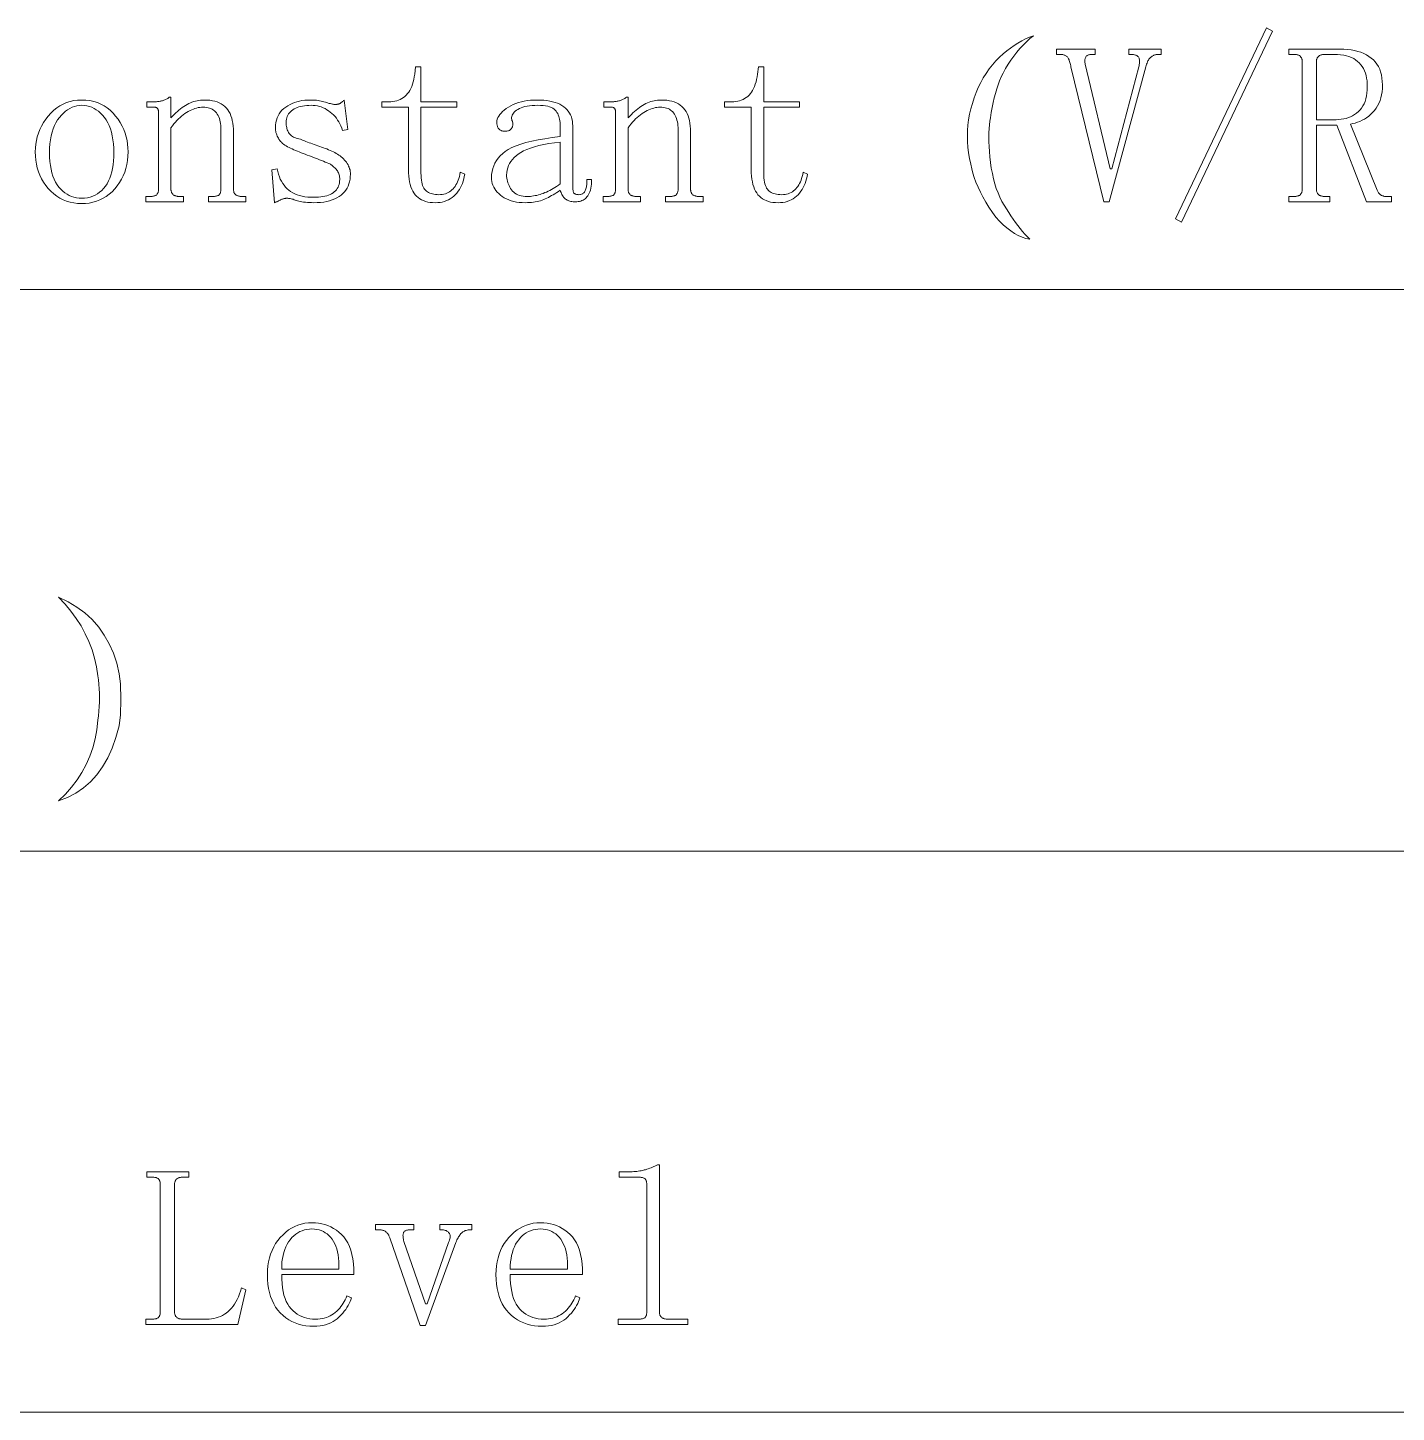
# Model space of a CAD drawing. Extents: x 1 to 297, y 1 to 210.
# Drawn here: x 144.14 to 157.28, y 29.56 to 42.86 of the extents above; entities that cross this region are included whole.
import ezdxf

# ---------------------------------------------------------------- set-up
doc = ezdxf.new("R2010")
doc.units = 0

msp = doc.modelspace()

# ---------------------------------------------------------------- linework, layer by layer
at = {"color": 7, "lineweight": 13}
for p, q in [((1.306, 40.342), (219.321, 40.342)), ((1.306, 34.953), (219.321, 34.953)), ((1.306, 29.565), (219.321, 29.565))]:
    msp.add_line(p, q, dxfattribs=at)
for points in [[(155.221, 40.988), (155.161, 41.022), (156.035, 42.856), (156.095, 42.822)], [(153.798, 42.779), (153.764, 42.751), (153.732, 42.721), (153.7, 42.689), (153.669, 42.656), (153.64, 42.621), (153.611, 42.584), (153.583, 42.545), (153.557, 42.505), (153.531, 42.463), (153.507, 42.419), (153.49, 42.384), (153.474, 42.347), (153.46, 42.309), (153.446, 42.268), (153.434, 42.226), (153.422, 42.183), (153.412, 42.137), (153.402, 42.09), (153.394, 42.041), (153.387, 41.991), (153.381, 41.959), (153.376, 41.924), (153.372, 41.887), (153.37, 41.848), (153.37, 41.806), (153.37, 41.762), (153.372, 41.716), (153.376, 41.667), (153.381, 41.616), (153.387, 41.562), (153.394, 41.508), (153.404, 41.456), (153.415, 41.407), (153.428, 41.359), (153.442, 41.313), (153.459, 41.27), (153.477, 41.228), (153.496, 41.189), (153.518, 41.152), (153.541, 41.116), (153.562, 41.083), (153.583, 41.05), (153.604, 41.018), (153.626, 40.987), (153.648, 40.958), (153.671, 40.929), (153.693, 40.901), (153.717, 40.875), (153.74, 40.849), (153.764, 40.825), (153.726, 40.834), (153.689, 40.846), (153.652, 40.862), (153.616, 40.882), (153.58, 40.906), (153.544, 40.934), (153.508, 40.965), (153.473, 41), (153.438, 41.039), (153.404, 41.082), (153.371, 41.133), (153.341, 41.183), (153.313, 41.232), (153.289, 41.279), (153.267, 41.326), (153.247, 41.372), (153.231, 41.417), (153.217, 41.461), (153.206, 41.503), (153.198, 41.545), (153.186, 41.6), (153.176, 41.654), (153.169, 41.708), (153.165, 41.762), (153.164, 41.815), (153.165, 41.868), (153.169, 41.92), (153.176, 41.973), (153.186, 42.025), (153.198, 42.076), (153.213, 42.13), (153.23, 42.183), (153.249, 42.233), (153.269, 42.282), (153.292, 42.329), (153.317, 42.375), (153.345, 42.418), (153.374, 42.46), (153.405, 42.501), (153.438, 42.539), (153.473, 42.572), (153.507, 42.604), (153.543, 42.633), (153.578, 42.66), (153.614, 42.685), (153.65, 42.708), (153.687, 42.729), (153.723, 42.748), (153.761, 42.764)], [(154.715, 42.599), (154.715, 42.651), (155.024, 42.651), (155.024, 42.599), (154.99, 42.599), (154.983, 42.599), (154.976, 42.598), (154.969, 42.597), (154.963, 42.595), (154.956, 42.593), (154.95, 42.59), (154.944, 42.587), (154.937, 42.583), (154.931, 42.578), (154.925, 42.573), (154.919, 42.568), (154.914, 42.561), (154.908, 42.554), (154.903, 42.546), (154.898, 42.537), (154.894, 42.527), (154.89, 42.516), (154.885, 42.505), (154.882, 42.492), (154.878, 42.479), (154.527, 41.185), (154.475, 41.185), (154.158, 42.479), (154.156, 42.491), (154.154, 42.502), (154.152, 42.512), (154.149, 42.522), (154.146, 42.532), (154.143, 42.54), (154.14, 42.548), (154.136, 42.556), (154.132, 42.563), (154.128, 42.569), (154.124, 42.575), (154.119, 42.58), (154.113, 42.584), (154.108, 42.588), (154.101, 42.592), (154.095, 42.594), (154.088, 42.596), (154.08, 42.598), (154.072, 42.599), (154.064, 42.599), (154.021, 42.599), (154.021, 42.651), (154.39, 42.651), (154.39, 42.599), (154.355, 42.599), (154.347, 42.599), (154.339, 42.598), (154.332, 42.597), (154.326, 42.595), (154.32, 42.593), (154.315, 42.59), (154.31, 42.587), (154.306, 42.583), (154.302, 42.578), (154.3, 42.573), (154.297, 42.568), (154.295, 42.562), (154.294, 42.556), (154.293, 42.55), (154.292, 42.543), (154.292, 42.536), (154.292, 42.529), (154.293, 42.521), (154.294, 42.513), (154.295, 42.505), (154.535, 41.502), (154.552, 41.502), (154.81, 42.479), (154.813, 42.491), (154.815, 42.502), (154.817, 42.512), (154.818, 42.522), (154.818, 42.532), (154.818, 42.54), (154.817, 42.548), (154.815, 42.556), (154.813, 42.563), (154.81, 42.569), (154.806, 42.575), (154.801, 42.58), (154.796, 42.584), (154.79, 42.588), (154.784, 42.592), (154.777, 42.594), (154.769, 42.596), (154.76, 42.598), (154.751, 42.599), (154.741, 42.599)], [(157.15, 42.308), (157.149, 42.274), (157.146, 42.242), (157.141, 42.212), (157.134, 42.183), (157.126, 42.156), (157.116, 42.13), (157.103, 42.106), (157.089, 42.083), (157.073, 42.062), (157.055, 42.042), (157.036, 42.024), (157.017, 42.007), (156.996, 41.992), (156.976, 41.979), (156.955, 41.967), (156.933, 41.957), (156.911, 41.948), (156.888, 41.941), (156.865, 41.935), (156.841, 41.931), (157.098, 41.296), (157.102, 41.29), (157.105, 41.283), (157.109, 41.278), (157.113, 41.272), (157.116, 41.267), (157.12, 41.263), (157.124, 41.259), (157.128, 41.255), (157.132, 41.252), (157.137, 41.249), (157.141, 41.247), (157.145, 41.245), (157.15, 41.243), (157.155, 41.241), (157.159, 41.24), (157.164, 41.238), (157.169, 41.237), (157.174, 41.237), (157.179, 41.236), (157.184, 41.236), (157.235, 41.236), (157.235, 41.185), (156.995, 41.185), (156.712, 41.922), (156.515, 41.922), (156.515, 41.305), (156.515, 41.298), (156.516, 41.292), (156.517, 41.286), (156.519, 41.28), (156.521, 41.275), (156.523, 41.27), (156.526, 41.265), (156.529, 41.261), (156.533, 41.257), (156.537, 41.253), (156.541, 41.25), (156.546, 41.247), (156.551, 41.245), (156.556, 41.242), (156.561, 41.241), (156.567, 41.239), (156.573, 41.238), (156.579, 41.237), (156.586, 41.236), (156.592, 41.236), (156.644, 41.236), (156.644, 41.185), (156.25, 41.185), (156.25, 41.236), (156.301, 41.236), (156.309, 41.236), (156.317, 41.237), (156.324, 41.238), (156.331, 41.239), (156.337, 41.241), (156.343, 41.242), (156.348, 41.245), (156.353, 41.247), (156.357, 41.25), (156.361, 41.253), (156.364, 41.257), (156.367, 41.261), (156.37, 41.265), (156.372, 41.27), (156.374, 41.275), (156.375, 41.28), (156.377, 41.286), (156.377, 41.292), (156.378, 41.298), (156.378, 41.305), (156.378, 42.531), (156.378, 42.537), (156.377, 42.544), (156.377, 42.55), (156.375, 42.555), (156.374, 42.561), (156.372, 42.566), (156.37, 42.57), (156.367, 42.574), (156.364, 42.578), (156.361, 42.582), (156.357, 42.585), (156.353, 42.588), (156.348, 42.591), (156.343, 42.593), (156.337, 42.595), (156.331, 42.596), (156.324, 42.598), (156.317, 42.598), (156.309, 42.599), (156.301, 42.599), (156.25, 42.599), (156.25, 42.651), (156.738, 42.651), (156.777, 42.65), (156.813, 42.647), (156.848, 42.643), (156.881, 42.637), (156.913, 42.629), (156.942, 42.62), (156.97, 42.609), (156.996, 42.596), (157.02, 42.581), (157.042, 42.565), (157.063, 42.547), (157.081, 42.527), (157.097, 42.506), (157.111, 42.483), (157.123, 42.458), (157.132, 42.431), (157.14, 42.403), (157.145, 42.373), (157.148, 42.341)], [(156.515, 41.973), (156.704, 41.973), (156.729, 41.974), (156.754, 41.977), (156.777, 41.98), (156.8, 41.986), (156.822, 41.993), (156.843, 42.001), (156.863, 42.011), (156.882, 42.023), (156.901, 42.036), (156.918, 42.051), (156.934, 42.067), (156.949, 42.085), (156.962, 42.105), (156.973, 42.126), (156.982, 42.149), (156.99, 42.174), (156.996, 42.201), (157, 42.229), (157.003, 42.259), (157.004, 42.291), (157.003, 42.319), (157.001, 42.346), (156.997, 42.372), (156.992, 42.397), (156.985, 42.42), (156.976, 42.442), (156.966, 42.463), (156.954, 42.483), (156.941, 42.501), (156.927, 42.518), (156.91, 42.533), (156.892, 42.547), (156.873, 42.559), (156.851, 42.57), (156.828, 42.579), (156.803, 42.586), (156.777, 42.592), (156.748, 42.596), (156.718, 42.598), (156.687, 42.599), (156.592, 42.599), (156.586, 42.599), (156.579, 42.598), (156.573, 42.598), (156.567, 42.596), (156.561, 42.595), (156.556, 42.593), (156.551, 42.591), (156.546, 42.588), (156.541, 42.585), (156.537, 42.582), (156.533, 42.578), (156.529, 42.574), (156.526, 42.57), (156.523, 42.566), (156.521, 42.561), (156.519, 42.555), (156.517, 42.55), (156.516, 42.544), (156.515, 42.537), (156.515, 42.531)], [(147.918, 41.459), (147.919, 41.436), (147.92, 41.414), (147.922, 41.394), (147.925, 41.375), (147.929, 41.358), (147.934, 41.343), (147.939, 41.329), (147.946, 41.317), (147.953, 41.306), (147.961, 41.296), (147.97, 41.288), (147.98, 41.281), (147.991, 41.274), (148.002, 41.269), (148.015, 41.264), (148.028, 41.26), (148.042, 41.257), (148.057, 41.255), (148.073, 41.254), (148.09, 41.253), (148.106, 41.254), (148.122, 41.256), (148.138, 41.258), (148.153, 41.262), (148.167, 41.267), (148.18, 41.273), (148.193, 41.281), (148.205, 41.289), (148.216, 41.299), (148.227, 41.309), (148.237, 41.321), (148.246, 41.333), (148.254, 41.347), (148.262, 41.361), (148.27, 41.377), (148.276, 41.393), (148.282, 41.41), (148.287, 41.428), (148.292, 41.448), (148.295, 41.468), (148.338, 41.451), (148.334, 41.427), (148.329, 41.404), (148.323, 41.382), (148.316, 41.361), (148.307, 41.341), (148.298, 41.322), (148.287, 41.304), (148.275, 41.286), (148.262, 41.269), (148.248, 41.253), (148.233, 41.239), (148.217, 41.226), (148.2, 41.214), (148.182, 41.204), (148.163, 41.196), (148.144, 41.189), (148.123, 41.183), (148.101, 41.179), (148.079, 41.177), (148.055, 41.176), (148.03, 41.177), (148.006, 41.179), (147.984, 41.183), (147.963, 41.189), (147.943, 41.196), (147.924, 41.204), (147.907, 41.214), (147.891, 41.226), (147.876, 41.239), (147.862, 41.253), (147.85, 41.27), (147.839, 41.288), (147.83, 41.307), (147.821, 41.329), (147.814, 41.352), (147.808, 41.377), (147.804, 41.403), (147.801, 41.432), (147.799, 41.462), (147.798, 41.493), (147.798, 42.093), (147.541, 42.093), (147.541, 42.145), (147.61, 42.145), (147.63, 42.146), (147.649, 42.147), (147.668, 42.151), (147.686, 42.155), (147.703, 42.161), (147.719, 42.168), (147.735, 42.176), (147.749, 42.186), (147.763, 42.197), (147.777, 42.209), (147.789, 42.223), (147.801, 42.238), (147.811, 42.254), (147.821, 42.272), (147.829, 42.292), (147.837, 42.313), (147.844, 42.335), (147.849, 42.359), (147.854, 42.384), (147.858, 42.411), (147.867, 42.479), (147.918, 42.479), (147.918, 42.145), (148.261, 42.145), (148.261, 42.093), (147.918, 42.093)], [(151.21, 41.459), (151.21, 41.436), (151.211, 41.414), (151.213, 41.394), (151.216, 41.375), (151.22, 41.358), (151.225, 41.343), (151.231, 41.329), (151.237, 41.317), (151.244, 41.306), (151.252, 41.296), (151.261, 41.288), (151.271, 41.281), (151.282, 41.274), (151.294, 41.269), (151.306, 41.264), (151.319, 41.26), (151.333, 41.257), (151.348, 41.255), (151.364, 41.254), (151.381, 41.253), (151.398, 41.254), (151.414, 41.256), (151.429, 41.258), (151.444, 41.262), (151.458, 41.267), (151.472, 41.273), (151.484, 41.281), (151.496, 41.289), (151.508, 41.299), (151.518, 41.309), (151.528, 41.321), (151.537, 41.333), (151.546, 41.347), (151.554, 41.361), (151.561, 41.377), (151.568, 41.393), (151.573, 41.41), (151.578, 41.428), (151.583, 41.448), (151.587, 41.468), (151.63, 41.451), (151.626, 41.427), (151.62, 41.404), (151.614, 41.382), (151.607, 41.361), (151.598, 41.341), (151.589, 41.322), (151.578, 41.304), (151.566, 41.286), (151.554, 41.269), (151.54, 41.253), (151.525, 41.239), (151.509, 41.226), (151.492, 41.214), (151.474, 41.204), (151.455, 41.196), (151.435, 41.189), (151.414, 41.183), (151.393, 41.179), (151.37, 41.177), (151.347, 41.176), (151.322, 41.177), (151.298, 41.179), (151.275, 41.183), (151.254, 41.189), (151.234, 41.196), (151.216, 41.204), (151.198, 41.214), (151.182, 41.226), (151.167, 41.239), (151.154, 41.253), (151.142, 41.27), (151.131, 41.288), (151.121, 41.307), (151.113, 41.329), (151.106, 41.352), (151.1, 41.377), (151.095, 41.403), (151.092, 41.432), (151.09, 41.462), (151.09, 41.493), (151.09, 42.093), (150.832, 42.093), (150.832, 42.145), (150.901, 42.145), (150.921, 42.146), (150.941, 42.147), (150.959, 42.151), (150.977, 42.155), (150.994, 42.161), (151.011, 42.168), (151.026, 42.176), (151.041, 42.186), (151.055, 42.197), (151.068, 42.209), (151.081, 42.223), (151.092, 42.238), (151.102, 42.254), (151.112, 42.272), (151.121, 42.292), (151.128, 42.313), (151.135, 42.335), (151.141, 42.359), (151.146, 42.384), (151.15, 42.411), (151.158, 42.479), (151.21, 42.479), (151.21, 42.145), (151.552, 42.145), (151.552, 42.093), (151.21, 42.093)], [(145.107, 41.665), (145.105, 41.623), (145.102, 41.582), (145.095, 41.543), (145.086, 41.505), (145.075, 41.469), (145.06, 41.434), (145.044, 41.401), (145.024, 41.369), (145.003, 41.338), (144.978, 41.309), (144.952, 41.282), (144.924, 41.258), (144.896, 41.237), (144.866, 41.219), (144.835, 41.203), (144.802, 41.19), (144.769, 41.18), (144.734, 41.173), (144.698, 41.169), (144.661, 41.168), (144.622, 41.169), (144.585, 41.174), (144.549, 41.181), (144.515, 41.191), (144.482, 41.204), (144.451, 41.22), (144.421, 41.239), (144.392, 41.261), (144.365, 41.286), (144.34, 41.313), (144.316, 41.343), (144.295, 41.374), (144.276, 41.406), (144.26, 41.44), (144.246, 41.474), (144.235, 41.51), (144.226, 41.547), (144.22, 41.585), (144.217, 41.624), (144.215, 41.665), (144.217, 41.702), (144.22, 41.739), (144.226, 41.775), (144.235, 41.81), (144.246, 41.845), (144.26, 41.879), (144.276, 41.912), (144.295, 41.945), (144.316, 41.977), (144.34, 42.008), (144.365, 42.037), (144.392, 42.063), (144.421, 42.086), (144.451, 42.106), (144.482, 42.123), (144.515, 42.137), (144.549, 42.148), (144.585, 42.156), (144.622, 42.16), (144.661, 42.162), (144.701, 42.16), (144.74, 42.156), (144.777, 42.148), (144.812, 42.137), (144.845, 42.123), (144.877, 42.106), (144.907, 42.086), (144.935, 42.063), (144.962, 42.037), (144.987, 42.008), (145.01, 41.977), (145.03, 41.945), (145.048, 41.912), (145.064, 41.879), (145.077, 41.845), (145.088, 41.81), (145.096, 41.775), (145.102, 41.739), (145.105, 41.702)], [(145.278, 41.185), (145.278, 41.236), (145.321, 41.236), (145.329, 41.236), (145.337, 41.237), (145.344, 41.238), (145.351, 41.239), (145.357, 41.241), (145.363, 41.242), (145.368, 41.245), (145.373, 41.247), (145.377, 41.25), (145.381, 41.253), (145.384, 41.257), (145.387, 41.261), (145.39, 41.265), (145.392, 41.27), (145.394, 41.275), (145.395, 41.28), (145.397, 41.286), (145.397, 41.292), (145.398, 41.298), (145.398, 41.305), (145.398, 42.042), (145.398, 42.047), (145.398, 42.052), (145.397, 42.056), (145.397, 42.061), (145.396, 42.065), (145.395, 42.068), (145.394, 42.072), (145.393, 42.075), (145.391, 42.078), (145.39, 42.081), (145.388, 42.083), (145.385, 42.085), (145.383, 42.087), (145.38, 42.089), (145.377, 42.09), (145.373, 42.091), (145.369, 42.092), (145.365, 42.093), (145.36, 42.093), (145.355, 42.093), (145.287, 42.093), (145.287, 42.145), (145.347, 42.145), (145.355, 42.145), (145.364, 42.145), (145.372, 42.146), (145.38, 42.146), (145.388, 42.147), (145.397, 42.148), (145.405, 42.149), (145.413, 42.15), (145.42, 42.152), (145.428, 42.153), (145.436, 42.155), (145.443, 42.158), (145.451, 42.16), (145.458, 42.163), (145.466, 42.166), (145.473, 42.17), (145.48, 42.174), (145.487, 42.178), (145.494, 42.183), (145.501, 42.188), (145.518, 42.188), (145.518, 41.991), (145.534, 42.007), (145.549, 42.023), (145.564, 42.038), (145.58, 42.052), (145.595, 42.066), (145.611, 42.078), (145.626, 42.09), (145.642, 42.1), (145.657, 42.11), (145.672, 42.119), (145.688, 42.127), (145.704, 42.135), (145.719, 42.141), (145.736, 42.147), (145.752, 42.151), (145.768, 42.155), (145.785, 42.158), (145.801, 42.16), (145.818, 42.162), (145.835, 42.162), (145.864, 42.161), (145.89, 42.159), (145.916, 42.155), (145.939, 42.15), (145.962, 42.143), (145.982, 42.134), (146.001, 42.124), (146.019, 42.113), (146.035, 42.1), (146.05, 42.085), (146.063, 42.069), (146.074, 42.051), (146.085, 42.032), (146.093, 42.011), (146.101, 41.988), (146.107, 41.965), (146.112, 41.939), (146.115, 41.912), (146.117, 41.884), (146.118, 41.853), (146.118, 41.305), (146.118, 41.298), (146.119, 41.292), (146.12, 41.286), (146.122, 41.28), (146.123, 41.275), (146.126, 41.27), (146.129, 41.265), (146.132, 41.261), (146.135, 41.257), (146.14, 41.253), (146.144, 41.25), (146.149, 41.247), (146.154, 41.245), (146.159, 41.242), (146.164, 41.241), (146.17, 41.239), (146.176, 41.238), (146.182, 41.237), (146.189, 41.236), (146.195, 41.236), (146.238, 41.236), (146.238, 41.185), (145.878, 41.185), (145.878, 41.236), (145.921, 41.236), (145.929, 41.236), (145.937, 41.237), (145.944, 41.238), (145.951, 41.239), (145.957, 41.241), (145.963, 41.242), (145.968, 41.245), (145.973, 41.247), (145.977, 41.25), (145.981, 41.253), (145.984, 41.257), (145.987, 41.261), (145.99, 41.265), (145.992, 41.27), (145.994, 41.275), (145.995, 41.28), (145.997, 41.286), (145.997, 41.292), (145.998, 41.298), (145.998, 41.305), (145.998, 41.879), (145.998, 41.899), (145.996, 41.918), (145.994, 41.937), (145.991, 41.954), (145.987, 41.97), (145.983, 41.986), (145.977, 42), (145.971, 42.014), (145.963, 42.026), (145.955, 42.038), (145.946, 42.048), (145.936, 42.058), (145.926, 42.066), (145.914, 42.073), (145.902, 42.08), (145.888, 42.085), (145.874, 42.088), (145.859, 42.091), (145.843, 42.093), (145.827, 42.093), (145.811, 42.093), (145.796, 42.091), (145.78, 42.089), (145.764, 42.085), (145.748, 42.081), (145.733, 42.075), (145.717, 42.068), (145.701, 42.061), (145.684, 42.052), (145.668, 42.042), (145.652, 42.031), (145.636, 42.02), (145.62, 42.007), (145.605, 41.994), (145.59, 41.98), (145.575, 41.965), (145.56, 41.949), (145.546, 41.932), (145.532, 41.915), (145.518, 41.896), (145.518, 41.305), (145.518, 41.298), (145.519, 41.292), (145.52, 41.286), (145.522, 41.28), (145.523, 41.275), (145.526, 41.27), (145.529, 41.265), (145.532, 41.261), (145.535, 41.257), (145.54, 41.253), (145.544, 41.25), (145.549, 41.247), (145.554, 41.245), (145.559, 41.242), (145.564, 41.241), (145.57, 41.239), (145.576, 41.238), (145.582, 41.237), (145.589, 41.236), (145.595, 41.236), (145.638, 41.236), (145.638, 41.185)], [(146.521, 41.896), (146.522, 41.921), (146.525, 41.945), (146.53, 41.968), (146.537, 41.99), (146.546, 42.01), (146.556, 42.029), (146.569, 42.047), (146.584, 42.064), (146.601, 42.079), (146.62, 42.093), (146.64, 42.106), (146.661, 42.118), (146.682, 42.128), (146.705, 42.137), (146.728, 42.145), (146.752, 42.151), (146.776, 42.156), (146.802, 42.159), (146.828, 42.161), (146.855, 42.162), (146.871, 42.162), (146.886, 42.161), (146.901, 42.16), (146.916, 42.159), (146.93, 42.157), (146.945, 42.154), (146.959, 42.152), (146.973, 42.148), (146.987, 42.145), (147.001, 42.141), (147.014, 42.137), (147.027, 42.133), (147.038, 42.13), (147.049, 42.127), (147.059, 42.125), (147.068, 42.123), (147.076, 42.121), (147.083, 42.12), (147.09, 42.119), (147.095, 42.119), (147.1, 42.119), (147.105, 42.119), (147.11, 42.12), (147.114, 42.121), (147.119, 42.121), (147.123, 42.122), (147.127, 42.123), (147.131, 42.125), (147.135, 42.126), (147.138, 42.128), (147.142, 42.13), (147.145, 42.132), (147.149, 42.134), (147.153, 42.137), (147.157, 42.141), (147.162, 42.144), (147.166, 42.148), (147.171, 42.152), (147.176, 42.157), (147.181, 42.162), (147.215, 41.879), (147.164, 41.871), (147.157, 41.892), (147.148, 41.913), (147.139, 41.933), (147.129, 41.952), (147.118, 41.97), (147.106, 41.987), (147.093, 42.003), (147.079, 42.019), (147.064, 42.033), (147.048, 42.046), (147.032, 42.059), (147.015, 42.069), (146.997, 42.079), (146.98, 42.087), (146.961, 42.095), (146.943, 42.1), (146.924, 42.105), (146.904, 42.108), (146.884, 42.11), (146.864, 42.111), (146.842, 42.11), (146.821, 42.109), (146.801, 42.107), (146.782, 42.104), (146.764, 42.1), (146.747, 42.095), (146.731, 42.09), (146.716, 42.083), (146.701, 42.076), (146.688, 42.068), (146.676, 42.059), (146.665, 42.049), (146.655, 42.039), (146.647, 42.028), (146.64, 42.016), (146.634, 42.004), (146.63, 41.991), (146.626, 41.977), (146.624, 41.963), (146.624, 41.948), (146.624, 41.934), (146.625, 41.921), (146.627, 41.909), (146.629, 41.898), (146.631, 41.887), (146.635, 41.876), (146.639, 41.866), (146.643, 41.857), (146.648, 41.849), (146.654, 41.841), (146.66, 41.833), (146.668, 41.826), (146.676, 41.819), (146.685, 41.813), (146.696, 41.807), (146.707, 41.802), (146.719, 41.797), (146.732, 41.793), (146.746, 41.789), (146.761, 41.785), (146.773, 41.78), (146.786, 41.774), (146.8, 41.769), (146.814, 41.764), (146.828, 41.758), (146.844, 41.752), (146.86, 41.747), (146.876, 41.741), (146.893, 41.735), (146.911, 41.729), (146.929, 41.723), (146.946, 41.717), (146.964, 41.711), (146.981, 41.704), (146.998, 41.698), (147.014, 41.692), (147.031, 41.685), (147.047, 41.678), (147.063, 41.672), (147.078, 41.665), (147.092, 41.658), (147.105, 41.65), (147.117, 41.642), (147.13, 41.634), (147.141, 41.625), (147.153, 41.616), (147.164, 41.606), (147.174, 41.596), (147.184, 41.586), (147.194, 41.575), (147.203, 41.564), (147.211, 41.552), (147.218, 41.54), (147.224, 41.528), (147.229, 41.516), (147.233, 41.503), (147.237, 41.491), (147.239, 41.477), (147.241, 41.464), (147.241, 41.451), (147.24, 41.425), (147.237, 41.401), (147.233, 41.378), (147.227, 41.357), (147.218, 41.336), (147.209, 41.316), (147.197, 41.298), (147.183, 41.281), (147.168, 41.264), (147.151, 41.249), (147.132, 41.235), (147.112, 41.223), (147.09, 41.212), (147.066, 41.203), (147.041, 41.195), (147.014, 41.188), (146.985, 41.183), (146.955, 41.179), (146.923, 41.177), (146.89, 41.176), (146.868, 41.177), (146.847, 41.177), (146.828, 41.178), (146.809, 41.18), (146.792, 41.182), (146.776, 41.184), (146.761, 41.187), (146.747, 41.19), (146.734, 41.194), (146.722, 41.198), (146.711, 41.202), (146.701, 41.205), (146.691, 41.209), (146.681, 41.211), (146.672, 41.214), (146.663, 41.216), (146.655, 41.217), (146.647, 41.218), (146.639, 41.219), (146.632, 41.219), (146.627, 41.219), (146.622, 41.219), (146.617, 41.218), (146.611, 41.217), (146.606, 41.216), (146.6, 41.215), (146.594, 41.213), (146.589, 41.211), (146.583, 41.209), (146.577, 41.206), (146.571, 41.204), (146.565, 41.201), (146.558, 41.198), (146.552, 41.195), (146.546, 41.192), (146.539, 41.189), (146.533, 41.186), (146.526, 41.183), (146.519, 41.18), (146.512, 41.176), (146.487, 41.493), (146.538, 41.502), (146.544, 41.475), (146.551, 41.45), (146.559, 41.426), (146.568, 41.403), (146.579, 41.382), (146.591, 41.362), (146.604, 41.344), (146.618, 41.326), (146.633, 41.311), (146.65, 41.296), (146.667, 41.283), (146.687, 41.272), (146.707, 41.261), (146.729, 41.252), (146.752, 41.245), (146.777, 41.239), (146.803, 41.234), (146.831, 41.23), (146.859, 41.228), (146.89, 41.228), (146.913, 41.228), (146.935, 41.229), (146.957, 41.232), (146.977, 41.235), (146.996, 41.238), (147.014, 41.243), (147.03, 41.249), (147.046, 41.255), (147.06, 41.262), (147.074, 41.271), (147.086, 41.28), (147.097, 41.289), (147.107, 41.3), (147.115, 41.312), (147.122, 41.324), (147.128, 41.337), (147.132, 41.352), (147.136, 41.367), (147.137, 41.382), (147.138, 41.399), (147.138, 41.411), (147.137, 41.422), (147.135, 41.433), (147.133, 41.444), (147.13, 41.454), (147.126, 41.463), (147.121, 41.473), (147.116, 41.481), (147.11, 41.49), (147.104, 41.498), (147.097, 41.505), (147.09, 41.512), (147.083, 41.519), (147.076, 41.525), (147.07, 41.531), (147.063, 41.536), (147.056, 41.541), (147.049, 41.546), (147.042, 41.55), (147.035, 41.553), (147.018, 41.56), (147, 41.567), (146.982, 41.574), (146.964, 41.582), (146.945, 41.589), (146.926, 41.596), (146.907, 41.604), (146.887, 41.611), (146.867, 41.619), (146.847, 41.626), (146.826, 41.634), (146.807, 41.642), (146.787, 41.649), (146.769, 41.656), (146.75, 41.664), (146.733, 41.671), (146.715, 41.678), (146.699, 41.685), (146.682, 41.692), (146.667, 41.699), (146.652, 41.706), (146.638, 41.714), (146.624, 41.721), (146.612, 41.729), (146.6, 41.738), (146.59, 41.746), (146.58, 41.756), (146.571, 41.765), (146.563, 41.775), (146.555, 41.785), (146.549, 41.795), (146.543, 41.806), (146.538, 41.816), (146.533, 41.827), (146.53, 41.838), (146.526, 41.85), (146.524, 41.861), (146.522, 41.873), (146.521, 41.884)], [(148.921, 41.176), (148.891, 41.177), (148.862, 41.179), (148.835, 41.183), (148.809, 41.188), (148.784, 41.195), (148.761, 41.203), (148.739, 41.212), (148.718, 41.223), (148.699, 41.235), (148.681, 41.249), (148.665, 41.264), (148.65, 41.279), (148.637, 41.295), (148.626, 41.311), (148.617, 41.327), (148.609, 41.344), (148.603, 41.362), (148.599, 41.379), (148.596, 41.398), (148.595, 41.416), (148.597, 41.447), (148.601, 41.476), (148.607, 41.504), (148.617, 41.531), (148.628, 41.557), (148.643, 41.581), (148.66, 41.605), (148.68, 41.627), (148.703, 41.649), (148.728, 41.669), (148.757, 41.688), (148.792, 41.706), (148.831, 41.723), (148.876, 41.739), (148.926, 41.754), (148.982, 41.767), (149.042, 41.78), (149.108, 41.791), (149.179, 41.801), (149.255, 41.811), (149.255, 41.913), (149.255, 41.93), (149.254, 41.947), (149.252, 41.962), (149.249, 41.977), (149.246, 41.992), (149.241, 42.005), (149.236, 42.019), (149.231, 42.031), (149.224, 42.043), (149.217, 42.055), (149.208, 42.065), (149.197, 42.075), (149.185, 42.083), (149.17, 42.091), (149.153, 42.097), (149.135, 42.102), (149.114, 42.106), (149.092, 42.108), (149.067, 42.11), (149.041, 42.111), (149.013, 42.11), (148.986, 42.109), (148.961, 42.106), (148.938, 42.103), (148.917, 42.099), (148.897, 42.094), (148.879, 42.087), (148.863, 42.08), (148.848, 42.072), (148.835, 42.063), (148.824, 42.054), (148.814, 42.044), (148.806, 42.035), (148.8, 42.025), (148.795, 42.015), (148.791, 42.005), (148.789, 41.995), (148.789, 41.985), (148.79, 41.975), (148.792, 41.965), (148.796, 41.958), (148.798, 41.951), (148.8, 41.944), (148.801, 41.937), (148.801, 41.931), (148.801, 41.924), (148.8, 41.917), (148.798, 41.91), (148.796, 41.903), (148.792, 41.896), (148.789, 41.89), (148.784, 41.884), (148.779, 41.879), (148.773, 41.874), (148.767, 41.871), (148.76, 41.867), (148.752, 41.865), (148.743, 41.863), (148.734, 41.862), (148.724, 41.862), (148.717, 41.862), (148.711, 41.863), (148.704, 41.864), (148.698, 41.865), (148.693, 41.867), (148.687, 41.87), (148.682, 41.873), (148.677, 41.876), (148.673, 41.879), (148.668, 41.883), (148.664, 41.888), (148.66, 41.893), (148.657, 41.898), (148.654, 41.904), (148.652, 41.91), (148.65, 41.917), (148.649, 41.924), (148.648, 41.931), (148.647, 41.939), (148.647, 41.948), (148.648, 41.963), (148.651, 41.978), (148.657, 41.993), (148.665, 42.008), (148.675, 42.023), (148.687, 42.037), (148.701, 42.052), (148.718, 42.066), (148.737, 42.08), (148.758, 42.093), (148.781, 42.106), (148.805, 42.118), (148.83, 42.128), (148.855, 42.137), (148.882, 42.145), (148.91, 42.151), (148.939, 42.156), (148.969, 42.159), (149, 42.161), (149.032, 42.162), (149.066, 42.161), (149.098, 42.159), (149.128, 42.156), (149.156, 42.152), (149.182, 42.146), (149.207, 42.139), (149.23, 42.131), (149.252, 42.121), (149.272, 42.11), (149.29, 42.098), (149.306, 42.084), (149.32, 42.07), (149.333, 42.054), (149.344, 42.037), (149.354, 42.02), (149.362, 42.001), (149.368, 41.98), (149.372, 41.959), (149.374, 41.937), (149.375, 41.913), (149.375, 41.348), (149.375, 41.335), (149.376, 41.323), (149.376, 41.312), (149.377, 41.302), (149.378, 41.293), (149.38, 41.285), (149.382, 41.279), (149.383, 41.274), (149.386, 41.269), (149.388, 41.266), (149.391, 41.264), (149.394, 41.262), (149.398, 41.26), (149.402, 41.258), (149.406, 41.257), (149.411, 41.255), (149.417, 41.255), (149.422, 41.254), (149.429, 41.254), (149.435, 41.253), (149.444, 41.254), (149.451, 41.255), (149.459, 41.257), (149.465, 41.26), (149.472, 41.263), (149.477, 41.267), (149.483, 41.272), (149.487, 41.278), (149.492, 41.285), (149.495, 41.292), (149.499, 41.3), (149.501, 41.309), (149.504, 41.318), (149.506, 41.328), (149.508, 41.338), (149.51, 41.349), (149.511, 41.361), (149.512, 41.373), (149.512, 41.386), (149.512, 41.399), (149.555, 41.399), (149.555, 41.376), (149.554, 41.354), (149.551, 41.334), (149.548, 41.315), (149.545, 41.297), (149.54, 41.281), (149.534, 41.267), (149.528, 41.254), (149.521, 41.242), (149.512, 41.232), (149.504, 41.223), (149.494, 41.215), (149.484, 41.208), (149.474, 41.202), (149.463, 41.197), (149.452, 41.192), (149.44, 41.189), (149.427, 41.187), (149.414, 41.185), (149.401, 41.185), (149.389, 41.185), (149.378, 41.186), (149.367, 41.187), (149.357, 41.189), (149.347, 41.191), (149.338, 41.194), (149.33, 41.197), (149.321, 41.201), (149.314, 41.206), (149.307, 41.211), (149.3, 41.216), (149.294, 41.222), (149.288, 41.229), (149.282, 41.237), (149.277, 41.245), (149.272, 41.254), (149.267, 41.263), (149.263, 41.274), (149.259, 41.285), (149.255, 41.296), (149.238, 41.285), (149.222, 41.273), (149.205, 41.263), (149.189, 41.253), (149.173, 41.244), (149.157, 41.235), (149.142, 41.227), (149.126, 41.219), (149.111, 41.213), (149.097, 41.206), (149.082, 41.201), (149.066, 41.195), (149.05, 41.191), (149.034, 41.187), (149.016, 41.184), (148.998, 41.181), (148.98, 41.179), (148.961, 41.177), (148.941, 41.177)], [(149.667, 41.185), (149.667, 41.236), (149.71, 41.236), (149.718, 41.236), (149.726, 41.237), (149.733, 41.238), (149.74, 41.239), (149.746, 41.241), (149.752, 41.242), (149.757, 41.245), (149.762, 41.247), (149.766, 41.25), (149.77, 41.253), (149.773, 41.257), (149.776, 41.261), (149.778, 41.265), (149.781, 41.27), (149.782, 41.275), (149.784, 41.28), (149.785, 41.286), (149.786, 41.292), (149.787, 41.298), (149.787, 41.305), (149.787, 42.042), (149.787, 42.047), (149.786, 42.052), (149.786, 42.056), (149.785, 42.061), (149.785, 42.065), (149.784, 42.068), (149.783, 42.072), (149.781, 42.075), (149.78, 42.078), (149.778, 42.081), (149.776, 42.083), (149.774, 42.085), (149.771, 42.087), (149.769, 42.089), (149.765, 42.09), (149.762, 42.091), (149.758, 42.092), (149.753, 42.093), (149.749, 42.093), (149.744, 42.093), (149.675, 42.093), (149.675, 42.145), (149.735, 42.145), (149.744, 42.145), (149.752, 42.145), (149.761, 42.146), (149.769, 42.146), (149.777, 42.147), (149.785, 42.148), (149.793, 42.149), (149.801, 42.15), (149.809, 42.152), (149.817, 42.153), (149.824, 42.155), (149.832, 42.158), (149.839, 42.16), (149.847, 42.163), (149.854, 42.166), (149.861, 42.17), (149.869, 42.174), (149.876, 42.178), (149.883, 42.183), (149.89, 42.188), (149.907, 42.188), (149.907, 41.991), (149.922, 42.007), (149.938, 42.023), (149.953, 42.038), (149.968, 42.052), (149.984, 42.066), (149.999, 42.078), (150.015, 42.09), (150.03, 42.1), (150.046, 42.11), (150.061, 42.119), (150.077, 42.127), (150.092, 42.135), (150.108, 42.141), (150.124, 42.147), (150.14, 42.151), (150.157, 42.155), (150.173, 42.158), (150.19, 42.16), (150.207, 42.162), (150.224, 42.162), (150.252, 42.161), (150.279, 42.159), (150.304, 42.155), (150.328, 42.15), (150.35, 42.143), (150.371, 42.134), (150.39, 42.124), (150.408, 42.113), (150.424, 42.1), (150.438, 42.085), (150.451, 42.069), (150.463, 42.051), (150.473, 42.032), (150.482, 42.011), (150.49, 41.988), (150.496, 41.965), (150.501, 41.939), (150.504, 41.912), (150.506, 41.884), (150.507, 41.853), (150.507, 41.305), (150.507, 41.298), (150.508, 41.292), (150.509, 41.286), (150.51, 41.28), (150.512, 41.275), (150.514, 41.27), (150.517, 41.265), (150.52, 41.261), (150.524, 41.257), (150.528, 41.253), (150.533, 41.25), (150.537, 41.247), (150.542, 41.245), (150.547, 41.242), (150.553, 41.241), (150.558, 41.239), (150.564, 41.238), (150.571, 41.237), (150.577, 41.236), (150.584, 41.236), (150.627, 41.236), (150.627, 41.185), (150.267, 41.185), (150.267, 41.236), (150.31, 41.236), (150.318, 41.236), (150.326, 41.237), (150.333, 41.238), (150.34, 41.239), (150.346, 41.241), (150.352, 41.242), (150.357, 41.245), (150.362, 41.247), (150.366, 41.25), (150.37, 41.253), (150.373, 41.257), (150.376, 41.261), (150.378, 41.265), (150.381, 41.27), (150.382, 41.275), (150.384, 41.28), (150.385, 41.286), (150.386, 41.292), (150.387, 41.298), (150.387, 41.305), (150.387, 41.879), (150.386, 41.899), (150.385, 41.918), (150.383, 41.937), (150.38, 41.954), (150.376, 41.97), (150.371, 41.986), (150.366, 42), (150.359, 42.014), (150.352, 42.026), (150.344, 42.038), (150.335, 42.048), (150.325, 42.058), (150.314, 42.066), (150.303, 42.073), (150.29, 42.08), (150.277, 42.085), (150.263, 42.088), (150.248, 42.091), (150.232, 42.093), (150.215, 42.093), (150.2, 42.093), (150.184, 42.091), (150.169, 42.089), (150.153, 42.085), (150.137, 42.081), (150.121, 42.075), (150.105, 42.068), (150.089, 42.061), (150.073, 42.052), (150.057, 42.042), (150.041, 42.031), (150.025, 42.02), (150.009, 42.007), (149.994, 41.994), (149.978, 41.98), (149.964, 41.965), (149.949, 41.949), (149.935, 41.932), (149.921, 41.915), (149.907, 41.896), (149.907, 41.305), (149.907, 41.298), (149.908, 41.292), (149.909, 41.286), (149.91, 41.28), (149.912, 41.275), (149.914, 41.27), (149.917, 41.265), (149.92, 41.261), (149.924, 41.257), (149.928, 41.253), (149.933, 41.25), (149.937, 41.247), (149.942, 41.245), (149.947, 41.242), (149.953, 41.241), (149.958, 41.239), (149.964, 41.238), (149.971, 41.237), (149.977, 41.236), (149.984, 41.236), (150.027, 41.236), (150.027, 41.185)], [(144.352, 41.656), (144.353, 41.613), (144.356, 41.572), (144.361, 41.533), (144.367, 41.497), (144.375, 41.462), (144.385, 41.431), (144.397, 41.401), (144.41, 41.374), (144.425, 41.349), (144.442, 41.326), (144.461, 41.306), (144.48, 41.288), (144.5, 41.272), (144.521, 41.258), (144.542, 41.246), (144.564, 41.236), (144.587, 41.229), (144.611, 41.223), (144.636, 41.22), (144.661, 41.219), (144.689, 41.22), (144.717, 41.224), (144.743, 41.23), (144.767, 41.238), (144.791, 41.248), (144.813, 41.261), (144.833, 41.276), (144.853, 41.293), (144.871, 41.313), (144.888, 41.335), (144.904, 41.359), (144.917, 41.385), (144.93, 41.412), (144.94, 41.442), (144.949, 41.473), (144.957, 41.506), (144.962, 41.541), (144.966, 41.578), (144.969, 41.616), (144.97, 41.656), (144.969, 41.7), (144.966, 41.741), (144.961, 41.78), (144.955, 41.817), (144.947, 41.852), (144.937, 41.885), (144.925, 41.916), (144.912, 41.944), (144.897, 41.971), (144.88, 41.995), (144.861, 42.017), (144.842, 42.037), (144.822, 42.054), (144.801, 42.069), (144.78, 42.082), (144.758, 42.092), (144.735, 42.1), (144.711, 42.106), (144.686, 42.109), (144.661, 42.111), (144.637, 42.109), (144.614, 42.106), (144.591, 42.1), (144.569, 42.092), (144.547, 42.082), (144.526, 42.069), (144.506, 42.054), (144.485, 42.037), (144.466, 42.017), (144.447, 41.995), (144.429, 41.971), (144.413, 41.944), (144.399, 41.916), (144.386, 41.885), (144.376, 41.852), (144.368, 41.817), (144.361, 41.78), (144.356, 41.741), (144.353, 41.7)], [(148.741, 41.442), (148.741, 41.427), (148.743, 41.412), (148.745, 41.397), (148.749, 41.382), (148.753, 41.368), (148.758, 41.354), (148.764, 41.34), (148.771, 41.327), (148.779, 41.314), (148.788, 41.301), (148.798, 41.288), (148.809, 41.277), (148.821, 41.268), (148.835, 41.259), (148.849, 41.252), (148.865, 41.247), (148.881, 41.242), (148.899, 41.239), (148.918, 41.237), (148.938, 41.236), (148.954, 41.237), (148.969, 41.237), (148.984, 41.239), (149, 41.241), (149.015, 41.244), (149.031, 41.247), (149.046, 41.251), (149.062, 41.255), (149.077, 41.261), (149.092, 41.266), (149.108, 41.273), (149.124, 41.279), (149.139, 41.287), (149.156, 41.295), (149.172, 41.304), (149.188, 41.313), (149.205, 41.323), (149.221, 41.333), (149.238, 41.345), (149.255, 41.356), (149.255, 41.759), (149.199, 41.752), (149.146, 41.744), (149.097, 41.734), (149.051, 41.724), (149.009, 41.713), (148.97, 41.701), (148.935, 41.688), (148.904, 41.674), (148.877, 41.659), (148.852, 41.643), (148.831, 41.627), (148.812, 41.609), (148.796, 41.591), (148.781, 41.572), (148.769, 41.552), (148.759, 41.532), (148.751, 41.511), (148.745, 41.488), (148.742, 41.466)], [(144.438, 37.391), (144.53, 37.346), (144.615, 37.295), (144.692, 37.238), (144.762, 37.174), (144.824, 37.103), (144.878, 37.026), (144.925, 36.943), (144.965, 36.853), (144.997, 36.756), (145.021, 36.653), (145.027, 36.605), (145.032, 36.557), (145.035, 36.508), (145.037, 36.459), (145.038, 36.409), (145.037, 36.359), (145.035, 36.309), (145.032, 36.258), (145.027, 36.208), (145.021, 36.156), (144.99, 36.044), (144.954, 35.941), (144.911, 35.847), (144.862, 35.761), (144.807, 35.685), (144.745, 35.617), (144.678, 35.559), (144.604, 35.509), (144.524, 35.468), (144.438, 35.436), (144.504, 35.5), (144.563, 35.566), (144.616, 35.635), (144.663, 35.708), (144.704, 35.783), (144.738, 35.862), (144.767, 35.944), (144.789, 36.029), (144.805, 36.117), (144.815, 36.208), (144.821, 36.252), (144.826, 36.296), (144.83, 36.34), (144.832, 36.383), (144.832, 36.426), (144.832, 36.469), (144.83, 36.511), (144.826, 36.553), (144.821, 36.595), (144.815, 36.636), (144.802, 36.721), (144.784, 36.804), (144.76, 36.884), (144.73, 36.963), (144.695, 37.039), (144.655, 37.114), (144.609, 37.186), (144.557, 37.256), (144.501, 37.324)], [(149.915, 31.873), (149.931, 31.874), (149.946, 31.874), (149.961, 31.875), (149.976, 31.876), (149.99, 31.878), (150.005, 31.88), (150.019, 31.882), (150.033, 31.884), (150.047, 31.887), (150.061, 31.891), (150.075, 31.894), (150.088, 31.898), (150.101, 31.902), (150.114, 31.907), (150.127, 31.912), (150.14, 31.917), (150.153, 31.923), (150.165, 31.929), (150.177, 31.935), (150.19, 31.942), (150.207, 31.942), (150.207, 30.528), (150.207, 30.521), (150.208, 30.515), (150.209, 30.509), (150.21, 30.503), (150.212, 30.498), (150.214, 30.493), (150.217, 30.488), (150.22, 30.484), (150.224, 30.48), (150.228, 30.476), (150.233, 30.473), (150.237, 30.47), (150.242, 30.468), (150.247, 30.465), (150.253, 30.463), (150.258, 30.462), (150.264, 30.461), (150.271, 30.46), (150.277, 30.459), (150.284, 30.459), (150.481, 30.459), (150.481, 30.408), (149.812, 30.408), (149.812, 30.459), (150.01, 30.459), (150.018, 30.459), (150.026, 30.46), (150.033, 30.461), (150.04, 30.462), (150.046, 30.463), (150.052, 30.465), (150.057, 30.468), (150.062, 30.47), (150.066, 30.473), (150.07, 30.476), (150.073, 30.48), (150.076, 30.484), (150.078, 30.488), (150.081, 30.493), (150.082, 30.498), (150.084, 30.503), (150.085, 30.509), (150.086, 30.515), (150.087, 30.521), (150.087, 30.528), (150.087, 31.753), (150.087, 31.76), (150.086, 31.766), (150.085, 31.772), (150.084, 31.778), (150.082, 31.783), (150.081, 31.788), (150.078, 31.793), (150.076, 31.797), (150.073, 31.801), (150.07, 31.805), (150.066, 31.808), (150.062, 31.811), (150.057, 31.814), (150.052, 31.816), (150.046, 31.818), (150.04, 31.819), (150.033, 31.82), (150.026, 31.821), (150.018, 31.822), (150.01, 31.822), (149.821, 31.822), (149.821, 31.873)], [(145.552, 30.528), (145.553, 30.521), (145.553, 30.515), (145.554, 30.509), (145.556, 30.503), (145.558, 30.498), (145.56, 30.493), (145.563, 30.488), (145.566, 30.484), (145.57, 30.48), (145.574, 30.476), (145.578, 30.473), (145.583, 30.47), (145.588, 30.468), (145.593, 30.465), (145.598, 30.463), (145.604, 30.462), (145.61, 30.461), (145.616, 30.46), (145.623, 30.459), (145.63, 30.459), (145.861, 30.459), (145.885, 30.46), (145.908, 30.462), (145.93, 30.466), (145.952, 30.471), (145.972, 30.477), (145.993, 30.485), (146.012, 30.495), (146.031, 30.506), (146.049, 30.518), (146.067, 30.532), (146.083, 30.547), (146.099, 30.564), (146.114, 30.583), (146.128, 30.603), (146.142, 30.625), (146.154, 30.649), (146.166, 30.674), (146.176, 30.701), (146.186, 30.729), (146.195, 30.759), (146.238, 30.742), (146.161, 30.408), (145.278, 30.408), (145.278, 30.459), (145.338, 30.459), (145.346, 30.459), (145.354, 30.46), (145.362, 30.461), (145.368, 30.462), (145.375, 30.463), (145.38, 30.465), (145.386, 30.468), (145.39, 30.47), (145.394, 30.473), (145.398, 30.476), (145.401, 30.48), (145.404, 30.484), (145.407, 30.488), (145.409, 30.493), (145.411, 30.498), (145.413, 30.503), (145.414, 30.509), (145.415, 30.515), (145.415, 30.521), (145.415, 30.528), (145.415, 31.753), (145.415, 31.76), (145.415, 31.766), (145.414, 31.772), (145.413, 31.778), (145.411, 31.783), (145.409, 31.788), (145.407, 31.793), (145.404, 31.797), (145.401, 31.801), (145.398, 31.805), (145.394, 31.808), (145.39, 31.811), (145.386, 31.814), (145.38, 31.816), (145.375, 31.818), (145.368, 31.819), (145.362, 31.82), (145.354, 31.821), (145.346, 31.822), (145.338, 31.822), (145.287, 31.822), (145.287, 31.873), (145.69, 31.873), (145.69, 31.822), (145.63, 31.822), (145.623, 31.822), (145.616, 31.821), (145.61, 31.82), (145.604, 31.819), (145.598, 31.818), (145.593, 31.816), (145.588, 31.814), (145.583, 31.811), (145.578, 31.808), (145.574, 31.805), (145.57, 31.801), (145.566, 31.797), (145.563, 31.793), (145.56, 31.788), (145.558, 31.783), (145.556, 31.778), (145.554, 31.772), (145.553, 31.766), (145.553, 31.76), (145.552, 31.753)], [(146.581, 30.888), (146.582, 30.843), (146.585, 30.8), (146.589, 30.761), (146.595, 30.724), (146.603, 30.689), (146.613, 30.658), (146.625, 30.629), (146.639, 30.602), (146.654, 30.579), (146.671, 30.558), (146.69, 30.539), (146.709, 30.522), (146.73, 30.507), (146.752, 30.495), (146.775, 30.484), (146.799, 30.475), (146.824, 30.468), (146.851, 30.463), (146.878, 30.46), (146.907, 30.459), (146.929, 30.46), (146.95, 30.462), (146.97, 30.465), (146.99, 30.469), (147.01, 30.475), (147.028, 30.482), (147.046, 30.491), (147.063, 30.5), (147.079, 30.511), (147.095, 30.523), (147.11, 30.537), (147.124, 30.55), (147.138, 30.565), (147.15, 30.58), (147.162, 30.595), (147.172, 30.611), (147.182, 30.628), (147.191, 30.645), (147.199, 30.663), (147.207, 30.682), (147.25, 30.665), (147.244, 30.646), (147.237, 30.627), (147.228, 30.609), (147.219, 30.59), (147.208, 30.572), (147.196, 30.553), (147.182, 30.535), (147.167, 30.517), (147.151, 30.499), (147.134, 30.481), (147.115, 30.463), (147.095, 30.448), (147.074, 30.435), (147.052, 30.423), (147.028, 30.413), (147.003, 30.405), (146.976, 30.399), (146.949, 30.394), (146.92, 30.391), (146.89, 30.391), (146.851, 30.392), (146.814, 30.396), (146.778, 30.402), (146.743, 30.411), (146.711, 30.423), (146.679, 30.437), (146.649, 30.454), (146.621, 30.473), (146.594, 30.495), (146.568, 30.519), (146.545, 30.546), (146.523, 30.575), (146.505, 30.606), (146.489, 30.64), (146.475, 30.676), (146.464, 30.714), (146.455, 30.754), (146.449, 30.796), (146.445, 30.841), (146.444, 30.888), (146.445, 30.93), (146.449, 30.971), (146.455, 31.01), (146.464, 31.047), (146.475, 31.084), (146.489, 31.119), (146.505, 31.152), (146.523, 31.184), (146.545, 31.214), (146.568, 31.243), (146.594, 31.27), (146.62, 31.294), (146.648, 31.316), (146.676, 31.334), (146.706, 31.35), (146.737, 31.362), (146.769, 31.372), (146.803, 31.379), (146.837, 31.383), (146.872, 31.385), (146.905, 31.384), (146.936, 31.38), (146.966, 31.375), (146.996, 31.367), (147.025, 31.357), (147.052, 31.345), (147.079, 31.33), (147.106, 31.314), (147.131, 31.295), (147.155, 31.273), (147.178, 31.25), (147.198, 31.222), (147.216, 31.192), (147.232, 31.158), (147.245, 31.121), (147.256, 31.081), (147.264, 31.038), (147.27, 30.991), (147.274, 30.941), (147.275, 30.888)], [(148.775, 30.888), (148.776, 30.843), (148.779, 30.8), (148.783, 30.761), (148.79, 30.724), (148.798, 30.689), (148.808, 30.658), (148.819, 30.629), (148.833, 30.602), (148.848, 30.579), (148.865, 30.558), (148.884, 30.539), (148.904, 30.522), (148.924, 30.507), (148.946, 30.495), (148.969, 30.484), (148.993, 30.475), (149.019, 30.468), (149.045, 30.463), (149.072, 30.46), (149.101, 30.459), (149.123, 30.46), (149.144, 30.462), (149.165, 30.465), (149.185, 30.469), (149.204, 30.475), (149.222, 30.482), (149.24, 30.491), (149.257, 30.5), (149.274, 30.511), (149.29, 30.523), (149.305, 30.537), (149.319, 30.55), (149.332, 30.565), (149.344, 30.58), (149.356, 30.595), (149.367, 30.611), (149.377, 30.628), (149.386, 30.645), (149.394, 30.663), (149.401, 30.682), (149.444, 30.665), (149.438, 30.646), (149.431, 30.627), (149.423, 30.609), (149.413, 30.59), (149.402, 30.572), (149.39, 30.553), (149.376, 30.535), (149.362, 30.517), (149.345, 30.499), (149.328, 30.481), (149.309, 30.463), (149.29, 30.448), (149.268, 30.435), (149.246, 30.423), (149.222, 30.413), (149.197, 30.405), (149.171, 30.399), (149.143, 30.394), (149.114, 30.391), (149.084, 30.391), (149.045, 30.392), (149.008, 30.396), (148.972, 30.402), (148.938, 30.411), (148.905, 30.423), (148.874, 30.437), (148.844, 30.454), (148.815, 30.473), (148.788, 30.495), (148.762, 30.519), (148.739, 30.546), (148.718, 30.575), (148.699, 30.606), (148.683, 30.64), (148.669, 30.676), (148.658, 30.714), (148.649, 30.754), (148.643, 30.796), (148.639, 30.841), (148.638, 30.888), (148.639, 30.93), (148.643, 30.971), (148.649, 31.01), (148.658, 31.047), (148.669, 31.084), (148.683, 31.119), (148.699, 31.152), (148.718, 31.184), (148.739, 31.214), (148.762, 31.243), (148.788, 31.27), (148.814, 31.294), (148.842, 31.316), (148.871, 31.334), (148.901, 31.35), (148.932, 31.362), (148.964, 31.372), (148.997, 31.379), (149.031, 31.383), (149.067, 31.385), (149.099, 31.384), (149.13, 31.38), (149.161, 31.375), (149.19, 31.367), (149.219, 31.357), (149.247, 31.345), (149.274, 31.33), (149.3, 31.314), (149.325, 31.295), (149.35, 31.273), (149.372, 31.25), (149.393, 31.222), (149.411, 31.192), (149.426, 31.158), (149.44, 31.121), (149.45, 31.081), (149.459, 31.038), (149.465, 30.991), (149.468, 30.941), (149.47, 30.888)], [(147.13, 30.939), (147.13, 30.976), (147.13, 31.011), (147.127, 31.044), (147.123, 31.076), (147.118, 31.105), (147.111, 31.133), (147.102, 31.159), (147.091, 31.183), (147.079, 31.206), (147.065, 31.226), (147.05, 31.245), (147.034, 31.262), (147.017, 31.277), (146.999, 31.289), (146.981, 31.3), (146.961, 31.309), (146.94, 31.316), (146.919, 31.321), (146.896, 31.324), (146.872, 31.325), (146.847, 31.324), (146.823, 31.321), (146.8, 31.316), (146.777, 31.308), (146.756, 31.299), (146.735, 31.288), (146.716, 31.274), (146.697, 31.259), (146.679, 31.242), (146.662, 31.222), (146.647, 31.201), (146.633, 31.178), (146.621, 31.153), (146.61, 31.127), (146.601, 31.1), (146.594, 31.071), (146.588, 31.04), (146.584, 31.008), (146.582, 30.974), (146.581, 30.939)], [(147.961, 30.399), (147.91, 30.399), (147.618, 31.239), (147.616, 31.246), (147.614, 31.252), (147.611, 31.259), (147.609, 31.265), (147.605, 31.27), (147.602, 31.276), (147.598, 31.281), (147.593, 31.286), (147.589, 31.29), (147.584, 31.295), (147.579, 31.299), (147.573, 31.303), (147.568, 31.306), (147.562, 31.309), (147.556, 31.311), (147.55, 31.313), (147.544, 31.314), (147.537, 31.315), (147.531, 31.316), (147.524, 31.316), (147.481, 31.316), (147.481, 31.368), (147.85, 31.368), (147.85, 31.316), (147.815, 31.316), (147.805, 31.316), (147.796, 31.315), (147.788, 31.314), (147.78, 31.312), (147.773, 31.31), (147.767, 31.307), (147.762, 31.304), (147.758, 31.3), (147.754, 31.295), (147.751, 31.291), (147.749, 31.285), (147.747, 31.279), (147.746, 31.272), (147.745, 31.265), (147.746, 31.256), (147.746, 31.247), (147.748, 31.238), (147.75, 31.227), (147.752, 31.217), (147.755, 31.205), (147.961, 30.605), (147.978, 30.605), (148.184, 31.196), (148.189, 31.208), (148.192, 31.219), (148.195, 31.23), (148.197, 31.239), (148.198, 31.249), (148.198, 31.257), (148.197, 31.266), (148.195, 31.273), (148.192, 31.28), (148.188, 31.286), (148.184, 31.292), (148.178, 31.297), (148.173, 31.302), (148.166, 31.305), (148.159, 31.309), (148.152, 31.311), (148.143, 31.314), (148.135, 31.315), (148.125, 31.316), (148.115, 31.316), (148.098, 31.316), (148.098, 31.368), (148.407, 31.368), (148.407, 31.316), (148.39, 31.316), (148.379, 31.316), (148.37, 31.315), (148.361, 31.314), (148.352, 31.311), (148.343, 31.309), (148.336, 31.305), (148.328, 31.302), (148.321, 31.297), (148.314, 31.292), (148.308, 31.286), (148.302, 31.28), (148.296, 31.273), (148.291, 31.266), (148.285, 31.257), (148.279, 31.249), (148.274, 31.239), (148.268, 31.23), (148.263, 31.219), (148.258, 31.208), (148.252, 31.196)], [(149.324, 30.939), (149.325, 30.976), (149.324, 31.011), (149.322, 31.044), (149.318, 31.076), (149.312, 31.105), (149.305, 31.133), (149.296, 31.159), (149.285, 31.183), (149.273, 31.206), (149.26, 31.226), (149.245, 31.245), (149.229, 31.262), (149.212, 31.277), (149.194, 31.289), (149.175, 31.3), (149.155, 31.309), (149.134, 31.316), (149.113, 31.321), (149.09, 31.324), (149.067, 31.325), (149.041, 31.324), (149.017, 31.321), (148.994, 31.316), (148.971, 31.308), (148.95, 31.299), (148.929, 31.288), (148.91, 31.274), (148.891, 31.259), (148.873, 31.242), (148.857, 31.222), (148.841, 31.201), (148.827, 31.178), (148.815, 31.153), (148.805, 31.127), (148.796, 31.1), (148.788, 31.071), (148.783, 31.04), (148.779, 31.008), (148.776, 30.974), (148.775, 30.939)]]:
    msp.add_lwpolyline(points, close=True, dxfattribs=at)

doc.saveas('drawing.dxf')
